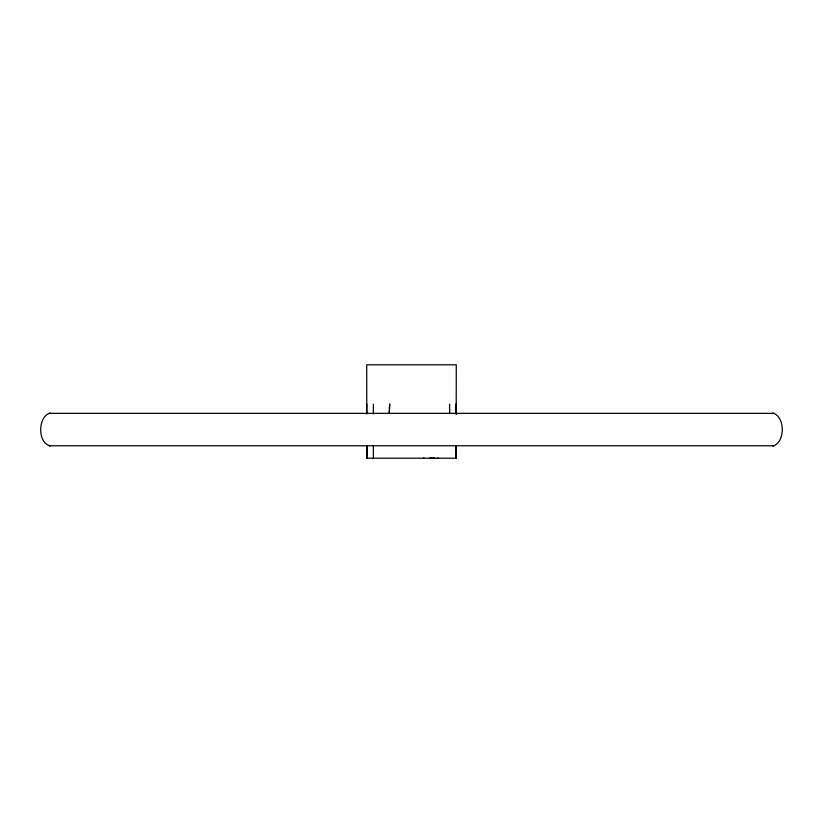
<?xml version="1.0" encoding="UTF-8"?>
<svg xmlns="http://www.w3.org/2000/svg" width="823" height="823" viewBox="0 0 823 823"><rect width="100%" height="100%" fill="white"/><g stroke="black" fill="none" stroke-linecap="round" stroke-linejoin="round"><path stroke-width="1.23" d="M456.199 414.154L456.281 364.795L366.719 364.795L366.78 413.125M366.739 414.092L366.76 404.134M373.344 414.02L373.364 404.134M456.261 445.706L456.24 458.205L366.76 458.205L366.739 445.706M455.921 458.205L455.973 445.356M366.883 445.356L366.76 458.205L366.76 445.593M429.513 458.205L434.719 458.205L431.262 458M438.062 458.02L437.476 458.205M772.262 413.63L773.034 413.403M50.1 445.727C37.591 443.227 37.807 417.24 49.329 413.352L773.671 413.352C785.121 417.487 785.132 441.642 773.671 445.768L49.329 445.768L50.378 445.727M772.9 413.403L773.671 413.352L772.622 413.403M50.378 413.403L49.329 413.352L50.1 413.403M772.622 445.727L773.671 445.768L772.9 445.727M424.133 458.205L423.372 458.02M49.966 413.403L50.738 413.63M455.921 404.134L456.035 413.125M456.137 445.994L456.24 458.205L456.24 445.593M449.636 404.134L449.656 413.053M367.007 445.994L367.079 458.205M456.24 404.134L456.261 414.092M373.344 445.582L373.364 458.205M389.691 404.134L389.279 413.074L389.691 404.134"/></g></svg>
